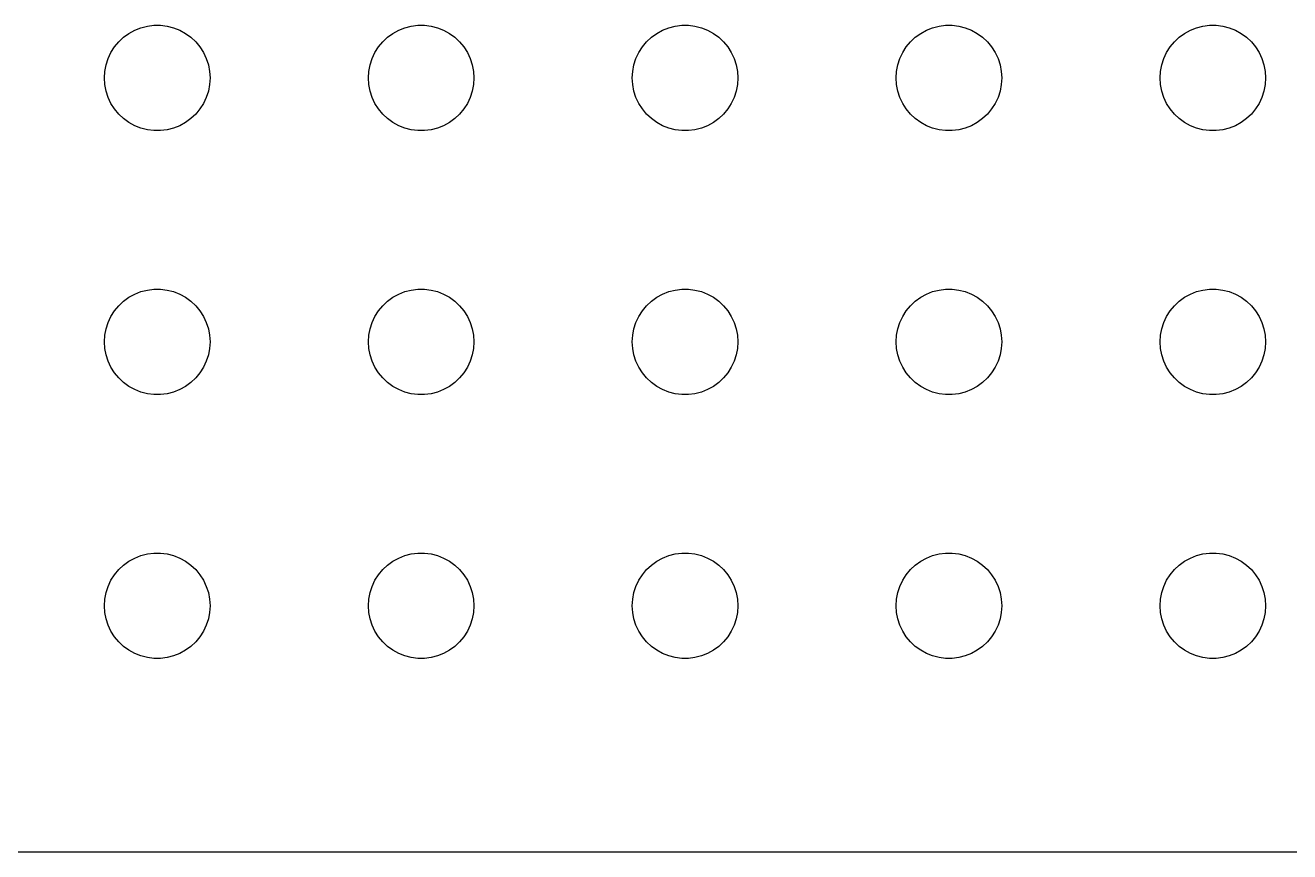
# Model space of a CAD drawing. Header units: metres. Extents: x -134 to 134, y 176 to 394.
# Drawn here: x -3.75 to 32.18, y 176.01 to 199.5 of the extents above; entities that cross this region are included whole.
import ezdxf

# ---------------------------------------------------------------- set-up
doc = ezdxf.new("R2010")
doc.units = ezdxf.units.M

msp = doc.modelspace()

# ---------------------------------------------------------------- linework, layer by layer
for p, q in [((-0.46352, 199.427), (-0.28107, 199.473)), ((-0.28107, 199.473), (-0.09418, 199.497)), ((-0.09418, 199.497), (0.09418, 199.497)), ((0.09418, 199.497), (0.28107, 199.473)), ((0.28107, 199.473), (0.46352, 199.427)), ((7.03647, 199.427), (7.21892, 199.473)), ((7.21892, 199.473), (7.40581, 199.497)), ((7.40581, 199.497), (7.59418, 199.497)), ((7.59418, 199.497), (7.78107, 199.473)), ((7.78107, 199.473), (7.96352, 199.427)), ((14.5365, 199.427), (14.7189, 199.473)), ((14.7189, 199.473), (14.9058, 199.497)), ((14.9058, 199.497), (15.0942, 199.497)), ((15.0942, 199.497), (15.2811, 199.473)), ((15.2811, 199.473), (15.4635, 199.427)), ((22.0365, 199.427), (22.2189, 199.473)), ((22.2189, 199.473), (22.4058, 199.497)), ((22.4058, 199.497), (22.5942, 199.497)), ((22.5942, 199.497), (22.7811, 199.473)), ((22.7811, 199.473), (22.9635, 199.427)), ((29.5365, 199.427), (29.7189, 199.473)), ((29.7189, 199.473), (29.9058, 199.497)), ((29.9058, 199.497), (30.0942, 199.497)), ((30.0942, 199.497), (30.2811, 199.473)), ((30.2811, 199.473), (30.4635, 199.427)), ((-1.09344, 199.027), (-0.95613, 199.156)), ((-0.95613, 199.156), (-0.80373, 199.266)), ((-0.80373, 199.266), (-0.63866, 199.357)), ((-0.63866, 199.357), (-0.46352, 199.427)), ((0.46352, 199.427), (0.63866, 199.357)), ((0.63866, 199.357), (0.80373, 199.266)), ((0.80373, 199.266), (0.95613, 199.156)), ((0.95613, 199.156), (1.09344, 199.027)), ((6.40654, 199.027), (6.54385, 199.156)), ((6.54385, 199.156), (6.69626, 199.266)), ((6.69626, 199.266), (6.86133, 199.357)), ((6.86133, 199.357), (7.03647, 199.427)), ((7.96352, 199.427), (8.13866, 199.357)), ((8.13866, 199.357), (8.30373, 199.266)), ((8.30373, 199.266), (8.45613, 199.156)), ((8.45613, 199.156), (8.59344, 199.027)), ((13.9065, 199.027), (14.0439, 199.156)), ((14.0439, 199.156), (14.1963, 199.266)), ((14.1963, 199.266), (14.3613, 199.357)), ((14.3613, 199.357), (14.5365, 199.427)), ((15.4635, 199.427), (15.6387, 199.357)), ((15.6387, 199.357), (15.8037, 199.266)), ((15.8037, 199.266), (15.9561, 199.156)), ((15.9561, 199.156), (16.0934, 199.027)), ((21.4065, 199.027), (21.5439, 199.156)), ((21.5439, 199.156), (21.6963, 199.266)), ((21.6963, 199.266), (21.8613, 199.357)), ((21.8613, 199.357), (22.0365, 199.427)), ((22.9635, 199.427), (23.1387, 199.357)), ((23.1387, 199.357), (23.3037, 199.266)), ((23.3037, 199.266), (23.4561, 199.156)), ((23.4561, 199.156), (23.5934, 199.027)), ((28.9065, 199.027), (29.0439, 199.156)), ((29.0439, 199.156), (29.1963, 199.266)), ((29.1963, 199.266), (29.3613, 199.357)), ((29.3613, 199.357), (29.5365, 199.427)), ((30.4635, 199.427), (30.6387, 199.357)), ((30.6387, 199.357), (30.8037, 199.266)), ((30.8037, 199.266), (30.9561, 199.156)), ((30.9561, 199.156), (31.0934, 199.027)), ((-1.39465, 198.552), (-1.31445, 198.723)), ((-1.31445, 198.723), (-1.21352, 198.882)), ((-1.21352, 198.882), (-1.09344, 199.027)), ((1.09344, 199.027), (1.21352, 198.882)), ((1.21352, 198.882), (1.31445, 198.723)), ((1.31445, 198.723), (1.39465, 198.552)), ((6.10533, 198.552), (6.18553, 198.723)), ((6.18553, 198.723), (6.28647, 198.882)), ((6.28647, 198.882), (6.40654, 199.027)), ((8.59344, 199.027), (8.71352, 198.882)), ((8.71352, 198.882), (8.81445, 198.723)), ((8.81445, 198.723), (8.89465, 198.552)), ((13.6053, 198.552), (13.6855, 198.723)), ((13.6855, 198.723), (13.7865, 198.882)), ((13.7865, 198.882), (13.9065, 199.027)), ((16.0934, 199.027), (16.2135, 198.882)), ((16.2135, 198.882), (16.3145, 198.723)), ((16.3145, 198.723), (16.3947, 198.552)), ((21.1053, 198.552), (21.1855, 198.723)), ((21.1855, 198.723), (21.2865, 198.882)), ((21.2865, 198.882), (21.4065, 199.027)), ((23.5934, 199.027), (23.7135, 198.882)), ((23.7135, 198.882), (23.8145, 198.723)), ((23.8145, 198.723), (23.8947, 198.552)), ((28.6053, 198.552), (28.6855, 198.723)), ((28.6855, 198.723), (28.7865, 198.882)), ((28.7865, 198.882), (28.9065, 199.027)), ((31.0934, 199.027), (31.2135, 198.882)), ((31.2135, 198.882), (31.3145, 198.723)), ((31.3145, 198.723), (31.3947, 198.552)), ((-1.48816, 198.188), (-1.45287, 198.373)), ((-1.45287, 198.373), (-1.39465, 198.552)), ((1.39465, 198.552), (1.45287, 198.373)), ((1.45287, 198.373), (1.48816, 198.188)), ((6.01183, 198.188), (6.04712, 198.373)), ((6.04712, 198.373), (6.10533, 198.552)), ((8.89465, 198.552), (8.95287, 198.373)), ((8.95287, 198.373), (8.98816, 198.188)), ((13.5118, 198.188), (13.5471, 198.373)), ((13.5471, 198.373), (13.6053, 198.552)), ((16.3947, 198.552), (16.4529, 198.373)), ((16.4529, 198.373), (16.4882, 198.188)), ((21.0118, 198.188), (21.0471, 198.373)), ((21.0471, 198.373), (21.1053, 198.552)), ((23.8947, 198.552), (23.9529, 198.373)), ((23.9529, 198.373), (23.9882, 198.188)), ((28.5118, 198.188), (28.5471, 198.373)), ((28.5471, 198.373), (28.6053, 198.552)), ((31.3947, 198.552), (31.4529, 198.373)), ((31.4529, 198.373), (31.4882, 198.188)), ((-1.5, 198), (-1.48816, 198.188)), ((-1.48816, 197.812), (-1.5, 198)), ((1.48816, 198.188), (1.5, 198)), ((1.5, 198), (1.48816, 197.812)), ((6, 198), (6.01183, 198.188)), ((6.01183, 197.812), (6, 198)), ((8.98816, 198.188), (9, 198)), ((9, 198), (8.98816, 197.812)), ((13.5, 198), (13.5118, 198.188)), ((13.5118, 197.812), (13.5, 198)), ((16.4882, 198.188), (16.5, 198)), ((16.5, 198), (16.4882, 197.812)), ((21, 198), (21.0118, 198.188)), ((21.0118, 197.812), (21, 198)), ((23.9882, 198.188), (24, 198)), ((24, 198), (23.9882, 197.812)), ((28.5, 198), (28.5118, 198.188)), ((28.5118, 197.812), (28.5, 198)), ((31.4882, 198.188), (31.5, 198)), ((31.5, 198), (31.4882, 197.812)), ((-1.45287, 197.627), (-1.48816, 197.812)), ((1.48816, 197.812), (1.45287, 197.627)), ((6.04712, 197.627), (6.01183, 197.812)), ((8.98816, 197.812), (8.95287, 197.627)), ((13.5471, 197.627), (13.5118, 197.812)), ((16.4882, 197.812), (16.4529, 197.627)), ((21.0471, 197.627), (21.0118, 197.812)), ((23.9882, 197.812), (23.9529, 197.627)), ((28.5471, 197.627), (28.5118, 197.812)), ((31.4882, 197.812), (31.4529, 197.627)), ((-1.39465, 197.448), (-1.45287, 197.627)), ((-1.31445, 197.277), (-1.39465, 197.448)), ((-1.21352, 197.118), (-1.31445, 197.277)), ((1.31445, 197.277), (1.21352, 197.118)), ((1.39465, 197.448), (1.31445, 197.277)), ((1.45287, 197.627), (1.39465, 197.448)), ((6.10533, 197.448), (6.04712, 197.627)), ((6.18553, 197.277), (6.10533, 197.448)), ((6.28647, 197.118), (6.18553, 197.277)), ((8.81445, 197.277), (8.71352, 197.118)), ((8.89465, 197.448), (8.81445, 197.277)), ((8.95287, 197.627), (8.89465, 197.448)), ((13.6053, 197.448), (13.5471, 197.627)), ((13.6855, 197.277), (13.6053, 197.448)), ((13.7865, 197.118), (13.6855, 197.277)), ((16.3145, 197.277), (16.2135, 197.118)), ((16.3947, 197.448), (16.3145, 197.277)), ((16.4529, 197.627), (16.3947, 197.448)), ((21.1053, 197.448), (21.0471, 197.627)), ((21.1855, 197.277), (21.1053, 197.448)), ((21.2865, 197.118), (21.1855, 197.277)), ((23.8145, 197.277), (23.7135, 197.118)), ((23.8947, 197.448), (23.8145, 197.277)), ((23.9529, 197.627), (23.8947, 197.448)), ((28.6053, 197.448), (28.5471, 197.627)), ((28.6855, 197.277), (28.6053, 197.448)), ((28.7865, 197.118), (28.6855, 197.277)), ((31.3145, 197.277), (31.2135, 197.118)), ((31.3947, 197.448), (31.3145, 197.277)), ((31.4529, 197.627), (31.3947, 197.448)), ((-1.09344, 196.973), (-1.21352, 197.118)), ((-0.95613, 196.844), (-1.09344, 196.973)), ((1.09344, 196.973), (0.95613, 196.844)), ((1.21352, 197.118), (1.09344, 196.973)), ((6.40654, 196.973), (6.28647, 197.118)), ((6.54385, 196.844), (6.40654, 196.973)), ((8.59344, 196.973), (8.45613, 196.844)), ((8.71352, 197.118), (8.59344, 196.973)), ((13.9065, 196.973), (13.7865, 197.118)), ((14.0439, 196.844), (13.9065, 196.973)), ((16.0934, 196.973), (15.9561, 196.844)), ((16.2135, 197.118), (16.0934, 196.973)), ((21.4065, 196.973), (21.2865, 197.118)), ((21.5439, 196.844), (21.4065, 196.973)), ((23.5934, 196.973), (23.4561, 196.844)), ((23.7135, 197.118), (23.5934, 196.973)), ((28.9065, 196.973), (28.7865, 197.118)), ((29.0439, 196.844), (28.9065, 196.973)), ((31.0934, 196.973), (30.9561, 196.844)), ((31.2135, 197.118), (31.0934, 196.973)), ((-0.80373, 196.734), (-0.95613, 196.844)), ((-0.63866, 196.643), (-0.80373, 196.734)), ((-0.46352, 196.573), (-0.63866, 196.643)), ((-0.28107, 196.527), (-0.46352, 196.573)), ((0.46352, 196.573), (0.28107, 196.527)), ((0.63866, 196.643), (0.46352, 196.573)), ((0.80373, 196.734), (0.63866, 196.643)), ((0.95613, 196.844), (0.80373, 196.734)), ((6.69626, 196.734), (6.54385, 196.844)), ((6.86133, 196.643), (6.69626, 196.734)), ((7.03647, 196.573), (6.86133, 196.643)), ((7.21892, 196.527), (7.03647, 196.573)), ((7.96352, 196.573), (7.78107, 196.527)), ((8.13866, 196.643), (7.96352, 196.573)), ((8.30373, 196.734), (8.13866, 196.643)), ((8.45613, 196.844), (8.30373, 196.734)), ((14.1963, 196.734), (14.0439, 196.844)), ((14.3613, 196.643), (14.1963, 196.734)), ((14.5365, 196.573), (14.3613, 196.643)), ((14.7189, 196.527), (14.5365, 196.573)), ((15.4635, 196.573), (15.2811, 196.527)), ((15.6387, 196.643), (15.4635, 196.573)), ((15.8037, 196.734), (15.6387, 196.643)), ((15.9561, 196.844), (15.8037, 196.734)), ((21.6963, 196.734), (21.5439, 196.844)), ((21.8613, 196.643), (21.6963, 196.734)), ((22.0365, 196.573), (21.8613, 196.643)), ((22.2189, 196.527), (22.0365, 196.573)), ((22.9635, 196.573), (22.7811, 196.527)), ((23.1387, 196.643), (22.9635, 196.573)), ((23.3037, 196.734), (23.1387, 196.643)), ((23.4561, 196.844), (23.3037, 196.734)), ((29.1963, 196.734), (29.0439, 196.844)), ((29.3613, 196.643), (29.1963, 196.734)), ((29.5365, 196.573), (29.3613, 196.643)), ((29.7189, 196.527), (29.5365, 196.573)), ((30.4635, 196.573), (30.2811, 196.527)), ((30.6387, 196.643), (30.4635, 196.573)), ((30.8037, 196.734), (30.6387, 196.643)), ((30.9561, 196.844), (30.8037, 196.734)), ((-0.09418, 196.503), (-0.28107, 196.527)), ((0.09418, 196.503), (-0.09418, 196.503)), ((0.28107, 196.527), (0.09418, 196.503)), ((7.40581, 196.503), (7.21892, 196.527)), ((7.59418, 196.503), (7.40581, 196.503)), ((7.78107, 196.527), (7.59418, 196.503)), ((14.9058, 196.503), (14.7189, 196.527)), ((15.0942, 196.503), (14.9058, 196.503)), ((15.2811, 196.527), (15.0942, 196.503)), ((22.4058, 196.503), (22.2189, 196.527)), ((22.5942, 196.503), (22.4058, 196.503)), ((22.7811, 196.527), (22.5942, 196.503)), ((29.9058, 196.503), (29.7189, 196.527)), ((30.0942, 196.503), (29.9058, 196.503)), ((30.2811, 196.527), (30.0942, 196.503)), ((-0.63866, 191.857), (-0.46352, 191.927)), ((-0.46352, 191.927), (-0.28107, 191.973)), ((-0.28107, 191.973), (-0.09418, 191.997)), ((-0.09418, 191.997), (0.09418, 191.997)), ((0.09418, 191.997), (0.28107, 191.973)), ((0.28107, 191.973), (0.46352, 191.927)), ((0.46352, 191.927), (0.63866, 191.857)), ((6.86133, 191.857), (7.03647, 191.927)), ((7.03647, 191.927), (7.21892, 191.973)), ((7.21892, 191.973), (7.40581, 191.997)), ((7.40581, 191.997), (7.59418, 191.997)), ((7.59418, 191.997), (7.78107, 191.973)), ((7.78107, 191.973), (7.96352, 191.927)), ((7.96352, 191.927), (8.13866, 191.857)), ((14.3613, 191.857), (14.5365, 191.927)), ((14.5365, 191.927), (14.7189, 191.973)), ((14.7189, 191.973), (14.9058, 191.997)), ((14.9058, 191.997), (15.0942, 191.997)), ((15.0942, 191.997), (15.2811, 191.973)), ((15.2811, 191.973), (15.4635, 191.927)), ((15.4635, 191.927), (15.6387, 191.857)), ((21.8613, 191.857), (22.0365, 191.927)), ((22.0365, 191.927), (22.2189, 191.973)), ((22.2189, 191.973), (22.4058, 191.997)), ((22.4058, 191.997), (22.5942, 191.997)), ((22.5942, 191.997), (22.7811, 191.973)), ((22.7811, 191.973), (22.9635, 191.927)), ((22.9635, 191.927), (23.1387, 191.857)), ((29.3613, 191.857), (29.5365, 191.927)), ((29.5365, 191.927), (29.7189, 191.973)), ((29.7189, 191.973), (29.9058, 191.997)), ((29.9058, 191.997), (30.0942, 191.997)), ((30.0942, 191.997), (30.2811, 191.973)), ((30.2811, 191.973), (30.4635, 191.927)), ((30.4635, 191.927), (30.6387, 191.857)), ((-1.21352, 191.382), (-1.09344, 191.527)), ((-1.09344, 191.527), (-0.95613, 191.656)), ((-0.95613, 191.656), (-0.80373, 191.766)), ((-0.80373, 191.766), (-0.63866, 191.857)), ((0.63866, 191.857), (0.80373, 191.766)), ((0.80373, 191.766), (0.95613, 191.656)), ((0.95613, 191.656), (1.09344, 191.527)), ((1.09344, 191.527), (1.21352, 191.382)), ((6.28647, 191.382), (6.40654, 191.527)), ((6.40654, 191.527), (6.54385, 191.656)), ((6.54385, 191.656), (6.69626, 191.766)), ((6.69626, 191.766), (6.86133, 191.857)), ((8.13866, 191.857), (8.30373, 191.766)), ((8.30373, 191.766), (8.45613, 191.656)), ((8.45613, 191.656), (8.59344, 191.527)), ((8.59344, 191.527), (8.71352, 191.382)), ((13.7865, 191.382), (13.9065, 191.527)), ((13.9065, 191.527), (14.0439, 191.656)), ((14.0439, 191.656), (14.1963, 191.766)), ((14.1963, 191.766), (14.3613, 191.857)), ((15.6387, 191.857), (15.8037, 191.766)), ((15.8037, 191.766), (15.9561, 191.656)), ((15.9561, 191.656), (16.0934, 191.527)), ((16.0934, 191.527), (16.2135, 191.382)), ((21.2865, 191.382), (21.4065, 191.527)), ((21.4065, 191.527), (21.5439, 191.656)), ((21.5439, 191.656), (21.6963, 191.766)), ((21.6963, 191.766), (21.8613, 191.857)), ((23.1387, 191.857), (23.3037, 191.766)), ((23.3037, 191.766), (23.4561, 191.656)), ((23.4561, 191.656), (23.5934, 191.527)), ((23.5934, 191.527), (23.7135, 191.382)), ((28.7865, 191.382), (28.9065, 191.527)), ((28.9065, 191.527), (29.0439, 191.656)), ((29.0439, 191.656), (29.1963, 191.766)), ((29.1963, 191.766), (29.3613, 191.857)), ((30.6387, 191.857), (30.8037, 191.766)), ((30.8037, 191.766), (30.9561, 191.656)), ((30.9561, 191.656), (31.0934, 191.527)), ((31.0934, 191.527), (31.2135, 191.382)), ((-1.39465, 191.052), (-1.31445, 191.223)), ((-1.31445, 191.223), (-1.21352, 191.382)), ((1.21352, 191.382), (1.31445, 191.223)), ((1.31445, 191.223), (1.39465, 191.052)), ((6.10533, 191.052), (6.18553, 191.223)), ((6.18553, 191.223), (6.28647, 191.382)), ((8.71352, 191.382), (8.81445, 191.223)), ((8.81445, 191.223), (8.89465, 191.052)), ((13.6053, 191.052), (13.6855, 191.223)), ((13.6855, 191.223), (13.7865, 191.382)), ((16.2135, 191.382), (16.3145, 191.223)), ((16.3145, 191.223), (16.3947, 191.052)), ((21.1053, 191.052), (21.1855, 191.223)), ((21.1855, 191.223), (21.2865, 191.382)), ((23.7135, 191.382), (23.8145, 191.223)), ((23.8145, 191.223), (23.8947, 191.052)), ((28.6053, 191.052), (28.6855, 191.223)), ((28.6855, 191.223), (28.7865, 191.382)), ((31.2135, 191.382), (31.3145, 191.223)), ((31.3145, 191.223), (31.3947, 191.052)), ((-1.48816, 190.688), (-1.45287, 190.873)), ((-1.45287, 190.873), (-1.39465, 191.052)), ((1.39465, 191.052), (1.45287, 190.873)), ((1.45287, 190.873), (1.48816, 190.688)), ((6.01183, 190.688), (6.04712, 190.873)), ((6.04712, 190.873), (6.10533, 191.052)), ((8.89465, 191.052), (8.95287, 190.873)), ((8.95287, 190.873), (8.98816, 190.688)), ((13.5118, 190.688), (13.5471, 190.873)), ((13.5471, 190.873), (13.6053, 191.052)), ((16.3947, 191.052), (16.4529, 190.873)), ((16.4529, 190.873), (16.4882, 190.688)), ((21.0118, 190.688), (21.0471, 190.873)), ((21.0471, 190.873), (21.1053, 191.052)), ((23.8947, 191.052), (23.9529, 190.873)), ((23.9529, 190.873), (23.9882, 190.688)), ((28.5118, 190.688), (28.5471, 190.873)), ((28.5471, 190.873), (28.6053, 191.052)), ((31.3947, 191.052), (31.4529, 190.873)), ((31.4529, 190.873), (31.4882, 190.688)), ((-1.5, 190.5), (-1.48816, 190.688)), ((-1.48816, 190.312), (-1.5, 190.5)), ((1.48816, 190.688), (1.5, 190.5)), ((1.5, 190.5), (1.48816, 190.312)), ((6, 190.5), (6.01183, 190.688)), ((6.01183, 190.312), (6, 190.5)), ((8.98816, 190.688), (9, 190.5)), ((9, 190.5), (8.98816, 190.312)), ((13.5, 190.5), (13.5118, 190.688)), ((13.5118, 190.312), (13.5, 190.5)), ((16.4882, 190.688), (16.5, 190.5)), ((16.5, 190.5), (16.4882, 190.312)), ((21, 190.5), (21.0118, 190.688)), ((21.0118, 190.312), (21, 190.5)), ((23.9882, 190.688), (24, 190.5)), ((24, 190.5), (23.9882, 190.312)), ((28.5, 190.5), (28.5118, 190.688)), ((28.5118, 190.312), (28.5, 190.5)), ((31.4882, 190.688), (31.5, 190.5)), ((31.5, 190.5), (31.4882, 190.312)), ((-1.45287, 190.127), (-1.48816, 190.312)), ((-1.39465, 189.948), (-1.45287, 190.127)), ((1.45287, 190.127), (1.39465, 189.948)), ((1.48816, 190.312), (1.45287, 190.127)), ((6.04712, 190.127), (6.01183, 190.312)), ((6.10533, 189.948), (6.04712, 190.127)), ((8.95287, 190.127), (8.89465, 189.948)), ((8.98816, 190.312), (8.95287, 190.127)), ((13.5471, 190.127), (13.5118, 190.312)), ((13.6053, 189.948), (13.5471, 190.127)), ((16.4529, 190.127), (16.3947, 189.948)), ((16.4882, 190.312), (16.4529, 190.127)), ((21.0471, 190.127), (21.0118, 190.312)), ((21.1053, 189.948), (21.0471, 190.127)), ((23.9529, 190.127), (23.8947, 189.948)), ((23.9882, 190.312), (23.9529, 190.127)), ((28.5471, 190.127), (28.5118, 190.312)), ((28.6053, 189.948), (28.5471, 190.127)), ((31.4529, 190.127), (31.3947, 189.948)), ((31.4882, 190.312), (31.4529, 190.127)), ((-1.31445, 189.777), (-1.39465, 189.948)), ((-1.21352, 189.618), (-1.31445, 189.777)), ((1.31445, 189.777), (1.21352, 189.618)), ((1.39465, 189.948), (1.31445, 189.777)), ((6.18553, 189.777), (6.10533, 189.948)), ((6.28647, 189.618), (6.18553, 189.777)), ((8.81445, 189.777), (8.71352, 189.618)), ((8.89465, 189.948), (8.81445, 189.777)), ((13.6855, 189.777), (13.6053, 189.948)), ((13.7865, 189.618), (13.6855, 189.777)), ((16.3145, 189.777), (16.2135, 189.618)), ((16.3947, 189.948), (16.3145, 189.777)), ((21.1855, 189.777), (21.1053, 189.948)), ((21.2865, 189.618), (21.1855, 189.777)), ((23.8145, 189.777), (23.7135, 189.618)), ((23.8947, 189.948), (23.8145, 189.777)), ((28.6855, 189.777), (28.6053, 189.948)), ((28.7865, 189.618), (28.6855, 189.777)), ((31.3145, 189.777), (31.2135, 189.618)), ((31.3947, 189.948), (31.3145, 189.777)), ((-1.09344, 189.473), (-1.21352, 189.618)), ((-0.95613, 189.344), (-1.09344, 189.473)), ((1.09344, 189.473), (0.95613, 189.344)), ((1.21352, 189.618), (1.09344, 189.473)), ((6.40654, 189.473), (6.28647, 189.618)), ((6.54385, 189.344), (6.40654, 189.473)), ((8.59344, 189.473), (8.45613, 189.344)), ((8.71352, 189.618), (8.59344, 189.473)), ((13.9065, 189.473), (13.7865, 189.618)), ((14.0439, 189.344), (13.9065, 189.473)), ((16.0934, 189.473), (15.9561, 189.344)), ((16.2135, 189.618), (16.0934, 189.473)), ((21.4065, 189.473), (21.2865, 189.618)), ((21.5439, 189.344), (21.4065, 189.473)), ((23.5934, 189.473), (23.4561, 189.344)), ((23.7135, 189.618), (23.5934, 189.473)), ((28.9065, 189.473), (28.7865, 189.618)), ((29.0439, 189.344), (28.9065, 189.473)), ((31.0934, 189.473), (30.9561, 189.344)), ((31.2135, 189.618), (31.0934, 189.473)), ((-0.80373, 189.234), (-0.95613, 189.344)), ((-0.63866, 189.143), (-0.80373, 189.234)), ((-0.46352, 189.073), (-0.63866, 189.143)), ((-0.28107, 189.027), (-0.46352, 189.073)), ((-0.09418, 189.003), (-0.28107, 189.027)), ((0.28107, 189.027), (0.09418, 189.003)), ((0.46352, 189.073), (0.28107, 189.027)), ((0.63866, 189.143), (0.46352, 189.073)), ((0.80373, 189.234), (0.63866, 189.143)), ((0.95613, 189.344), (0.80373, 189.234)), ((6.69626, 189.234), (6.54385, 189.344)), ((6.86133, 189.143), (6.69626, 189.234)), ((7.03647, 189.073), (6.86133, 189.143)), ((7.21892, 189.027), (7.03647, 189.073)), ((7.40581, 189.003), (7.21892, 189.027)), ((7.78107, 189.027), (7.59418, 189.003)), ((7.96352, 189.073), (7.78107, 189.027)), ((8.13866, 189.143), (7.96352, 189.073)), ((8.30373, 189.234), (8.13866, 189.143)), ((8.45613, 189.344), (8.30373, 189.234)), ((14.1963, 189.234), (14.0439, 189.344)), ((14.3613, 189.143), (14.1963, 189.234)), ((14.5365, 189.073), (14.3613, 189.143)), ((14.7189, 189.027), (14.5365, 189.073)), ((14.9058, 189.003), (14.7189, 189.027)), ((15.2811, 189.027), (15.0942, 189.003)), ((15.4635, 189.073), (15.2811, 189.027)), ((15.6387, 189.143), (15.4635, 189.073)), ((15.8037, 189.234), (15.6387, 189.143)), ((15.9561, 189.344), (15.8037, 189.234)), ((21.6963, 189.234), (21.5439, 189.344)), ((21.8613, 189.143), (21.6963, 189.234)), ((22.0365, 189.073), (21.8613, 189.143)), ((22.2189, 189.027), (22.0365, 189.073)), ((22.4058, 189.003), (22.2189, 189.027)), ((22.7811, 189.027), (22.5942, 189.003)), ((22.9635, 189.073), (22.7811, 189.027)), ((23.1387, 189.143), (22.9635, 189.073)), ((23.3037, 189.234), (23.1387, 189.143)), ((23.4561, 189.344), (23.3037, 189.234)), ((29.1963, 189.234), (29.0439, 189.344)), ((29.3613, 189.143), (29.1963, 189.234)), ((29.5365, 189.073), (29.3613, 189.143)), ((29.7189, 189.027), (29.5365, 189.073)), ((29.9058, 189.003), (29.7189, 189.027)), ((30.2811, 189.027), (30.0942, 189.003)), ((30.4635, 189.073), (30.2811, 189.027)), ((30.6387, 189.143), (30.4635, 189.073)), ((30.8037, 189.234), (30.6387, 189.143)), ((30.9561, 189.344), (30.8037, 189.234)), ((0.09418, 189.003), (-0.09418, 189.003)), ((7.59418, 189.003), (7.40581, 189.003)), ((15.0942, 189.003), (14.9058, 189.003)), ((22.5942, 189.003), (22.4058, 189.003)), ((30.0942, 189.003), (29.9058, 189.003)), ((-0.80373, 184.266), (-0.63866, 184.357)), ((-0.63866, 184.357), (-0.46352, 184.427)), ((-0.46352, 184.427), (-0.28107, 184.473)), ((-0.28107, 184.473), (-0.09418, 184.497)), ((-0.09418, 184.497), (0.09418, 184.497)), ((0.09418, 184.497), (0.28107, 184.473)), ((0.28107, 184.473), (0.46352, 184.427)), ((0.46352, 184.427), (0.63866, 184.357)), ((0.63866, 184.357), (0.80373, 184.266)), ((6.69626, 184.266), (6.86133, 184.357)), ((6.86133, 184.357), (7.03647, 184.427)), ((7.03647, 184.427), (7.21892, 184.473)), ((7.21892, 184.473), (7.40581, 184.497)), ((7.40581, 184.497), (7.59418, 184.497)), ((7.59418, 184.497), (7.78107, 184.473)), ((7.78107, 184.473), (7.96352, 184.427)), ((7.96352, 184.427), (8.13866, 184.357)), ((8.13866, 184.357), (8.30373, 184.266)), ((14.1963, 184.266), (14.3613, 184.357)), ((14.3613, 184.357), (14.5365, 184.427)), ((14.5365, 184.427), (14.7189, 184.473)), ((14.7189, 184.473), (14.9058, 184.497)), ((14.9058, 184.497), (15.0942, 184.497)), ((15.0942, 184.497), (15.2811, 184.473)), ((15.2811, 184.473), (15.4635, 184.427)), ((15.4635, 184.427), (15.6387, 184.357)), ((15.6387, 184.357), (15.8037, 184.266)), ((21.6963, 184.266), (21.8613, 184.357)), ((21.8613, 184.357), (22.0365, 184.427)), ((22.0365, 184.427), (22.2189, 184.473)), ((22.2189, 184.473), (22.4058, 184.497)), ((22.4058, 184.497), (22.5942, 184.497)), ((22.5942, 184.497), (22.7811, 184.473)), ((22.7811, 184.473), (22.9635, 184.427)), ((22.9635, 184.427), (23.1387, 184.357)), ((23.1387, 184.357), (23.3037, 184.266)), ((29.1963, 184.266), (29.3613, 184.357)), ((29.3613, 184.357), (29.5365, 184.427)), ((29.5365, 184.427), (29.7189, 184.473)), ((29.7189, 184.473), (29.9058, 184.497)), ((29.9058, 184.497), (30.0942, 184.497)), ((30.0942, 184.497), (30.2811, 184.473)), ((30.2811, 184.473), (30.4635, 184.427)), ((30.4635, 184.427), (30.6387, 184.357)), ((30.6387, 184.357), (30.8037, 184.266)), ((-1.21352, 183.882), (-1.09344, 184.027)), ((-1.09344, 184.027), (-0.95613, 184.156)), ((-0.95613, 184.156), (-0.80373, 184.266)), ((0.80373, 184.266), (0.95613, 184.156)), ((0.95613, 184.156), (1.09344, 184.027)), ((1.09344, 184.027), (1.21352, 183.882)), ((6.28647, 183.882), (6.40654, 184.027)), ((6.40654, 184.027), (6.54385, 184.156)), ((6.54385, 184.156), (6.69626, 184.266)), ((8.30373, 184.266), (8.45613, 184.156)), ((8.45613, 184.156), (8.59344, 184.027)), ((8.59344, 184.027), (8.71352, 183.882)), ((13.7865, 183.882), (13.9065, 184.027)), ((13.9065, 184.027), (14.0439, 184.156)), ((14.0439, 184.156), (14.1963, 184.266)), ((15.8037, 184.266), (15.9561, 184.156)), ((15.9561, 184.156), (16.0934, 184.027)), ((16.0934, 184.027), (16.2135, 183.882)), ((21.2865, 183.882), (21.4065, 184.027)), ((21.4065, 184.027), (21.5439, 184.156)), ((21.5439, 184.156), (21.6963, 184.266)), ((23.3037, 184.266), (23.4561, 184.156)), ((23.4561, 184.156), (23.5934, 184.027)), ((23.5934, 184.027), (23.7135, 183.882)), ((28.7865, 183.882), (28.9065, 184.027)), ((28.9065, 184.027), (29.0439, 184.156)), ((29.0439, 184.156), (29.1963, 184.266)), ((30.8037, 184.266), (30.9561, 184.156)), ((30.9561, 184.156), (31.0934, 184.027)), ((31.0934, 184.027), (31.2135, 183.882)), ((-1.39465, 183.552), (-1.31445, 183.723)), ((-1.31445, 183.723), (-1.21352, 183.882)), ((1.21352, 183.882), (1.31445, 183.723)), ((1.31445, 183.723), (1.39465, 183.552)), ((6.10533, 183.552), (6.18553, 183.723)), ((6.18553, 183.723), (6.28647, 183.882)), ((8.71352, 183.882), (8.81445, 183.723)), ((8.81445, 183.723), (8.89465, 183.552)), ((13.6053, 183.552), (13.6855, 183.723)), ((13.6855, 183.723), (13.7865, 183.882)), ((16.2135, 183.882), (16.3145, 183.723)), ((16.3145, 183.723), (16.3947, 183.552)), ((21.1053, 183.552), (21.1855, 183.723)), ((21.1855, 183.723), (21.2865, 183.882)), ((23.7135, 183.882), (23.8145, 183.723)), ((23.8145, 183.723), (23.8947, 183.552)), ((28.6053, 183.552), (28.6855, 183.723)), ((28.6855, 183.723), (28.7865, 183.882)), ((31.2135, 183.882), (31.3145, 183.723)), ((31.3145, 183.723), (31.3947, 183.552)), ((-1.48816, 183.188), (-1.45287, 183.373)), ((-1.45287, 183.373), (-1.39465, 183.552)), ((1.39465, 183.552), (1.45287, 183.373)), ((1.45287, 183.373), (1.48816, 183.188)), ((6.01183, 183.188), (6.04712, 183.373)), ((6.04712, 183.373), (6.10533, 183.552)), ((8.89465, 183.552), (8.95287, 183.373)), ((8.95287, 183.373), (8.98816, 183.188)), ((13.5118, 183.188), (13.5471, 183.373)), ((13.5471, 183.373), (13.6053, 183.552)), ((16.3947, 183.552), (16.4529, 183.373)), ((16.4529, 183.373), (16.4882, 183.188)), ((21.0118, 183.188), (21.0471, 183.373)), ((21.0471, 183.373), (21.1053, 183.552)), ((23.8947, 183.552), (23.9529, 183.373)), ((23.9529, 183.373), (23.9882, 183.188)), ((28.5118, 183.188), (28.5471, 183.373)), ((28.5471, 183.373), (28.6053, 183.552)), ((31.3947, 183.552), (31.4529, 183.373)), ((31.4529, 183.373), (31.4882, 183.188)), ((-1.5, 183), (-1.48816, 183.188)), ((-1.48816, 182.812), (-1.5, 183)), ((1.48816, 183.188), (1.5, 183)), ((1.5, 183), (1.48816, 182.812)), ((6, 183), (6.01183, 183.188)), ((6.01183, 182.812), (6, 183)), ((8.98816, 183.188), (9, 183)), ((9, 183), (8.98816, 182.812)), ((13.5, 183), (13.5118, 183.188)), ((13.5118, 182.812), (13.5, 183)), ((16.4882, 183.188), (16.5, 183)), ((16.5, 183), (16.4882, 182.812)), ((21, 183), (21.0118, 183.188)), ((21.0118, 182.812), (21, 183)), ((23.9882, 183.188), (24, 183)), ((24, 183), (23.9882, 182.812)), ((28.5, 183), (28.5118, 183.188)), ((28.5118, 182.812), (28.5, 183)), ((31.4882, 183.188), (31.5, 183)), ((31.5, 183), (31.4882, 182.812)), ((-1.45287, 182.627), (-1.48816, 182.812)), ((-1.39465, 182.448), (-1.45287, 182.627)), ((1.45287, 182.627), (1.39465, 182.448)), ((1.48816, 182.812), (1.45287, 182.627)), ((6.04712, 182.627), (6.01183, 182.812)), ((6.10533, 182.448), (6.04712, 182.627)), ((8.95287, 182.627), (8.89465, 182.448)), ((8.98816, 182.812), (8.95287, 182.627)), ((13.5471, 182.627), (13.5118, 182.812)), ((13.6053, 182.448), (13.5471, 182.627)), ((16.4529, 182.627), (16.3947, 182.448)), ((16.4882, 182.812), (16.4529, 182.627)), ((21.0471, 182.627), (21.0118, 182.812)), ((21.1053, 182.448), (21.0471, 182.627)), ((23.9529, 182.627), (23.8947, 182.448)), ((23.9882, 182.812), (23.9529, 182.627)), ((28.5471, 182.627), (28.5118, 182.812)), ((28.6053, 182.448), (28.5471, 182.627)), ((31.4529, 182.627), (31.3947, 182.448)), ((31.4882, 182.812), (31.4529, 182.627)), ((-1.31445, 182.277), (-1.39465, 182.448)), ((-1.21352, 182.118), (-1.31445, 182.277)), ((1.31445, 182.277), (1.21352, 182.118)), ((1.39465, 182.448), (1.31445, 182.277)), ((6.18553, 182.277), (6.10533, 182.448)), ((6.28647, 182.118), (6.18553, 182.277)), ((8.81445, 182.277), (8.71352, 182.118)), ((8.89465, 182.448), (8.81445, 182.277)), ((13.6855, 182.277), (13.6053, 182.448)), ((13.7865, 182.118), (13.6855, 182.277)), ((16.3145, 182.277), (16.2135, 182.118)), ((16.3947, 182.448), (16.3145, 182.277)), ((21.1855, 182.277), (21.1053, 182.448)), ((21.2865, 182.118), (21.1855, 182.277)), ((23.8145, 182.277), (23.7135, 182.118)), ((23.8947, 182.448), (23.8145, 182.277)), ((28.6855, 182.277), (28.6053, 182.448)), ((28.7865, 182.118), (28.6855, 182.277)), ((31.3145, 182.277), (31.2135, 182.118)), ((31.3947, 182.448), (31.3145, 182.277)), ((-1.09344, 181.973), (-1.21352, 182.118)), ((-0.95613, 181.844), (-1.09344, 181.973)), ((-0.80373, 181.734), (-0.95613, 181.844)), ((0.95613, 181.844), (0.80373, 181.734)), ((1.09344, 181.973), (0.95613, 181.844)), ((1.21352, 182.118), (1.09344, 181.973)), ((6.40654, 181.973), (6.28647, 182.118)), ((6.54385, 181.844), (6.40654, 181.973)), ((6.69626, 181.734), (6.54385, 181.844)), ((8.45613, 181.844), (8.30373, 181.734)), ((8.59344, 181.973), (8.45613, 181.844)), ((8.71352, 182.118), (8.59344, 181.973)), ((13.9065, 181.973), (13.7865, 182.118)), ((14.0439, 181.844), (13.9065, 181.973)), ((14.1963, 181.734), (14.0439, 181.844)), ((15.9561, 181.844), (15.8037, 181.734)), ((16.0934, 181.973), (15.9561, 181.844)), ((16.2135, 182.118), (16.0934, 181.973)), ((21.4065, 181.973), (21.2865, 182.118)), ((21.5439, 181.844), (21.4065, 181.973)), ((21.6963, 181.734), (21.5439, 181.844)), ((23.4561, 181.844), (23.3037, 181.734)), ((23.5934, 181.973), (23.4561, 181.844)), ((23.7135, 182.118), (23.5934, 181.973)), ((28.9065, 181.973), (28.7865, 182.118)), ((29.0439, 181.844), (28.9065, 181.973)), ((29.1963, 181.734), (29.0439, 181.844)), ((30.9561, 181.844), (30.8037, 181.734)), ((31.0934, 181.973), (30.9561, 181.844)), ((31.2135, 182.118), (31.0934, 181.973)), ((-0.63866, 181.643), (-0.80373, 181.734)), ((-0.46352, 181.573), (-0.63866, 181.643)), ((-0.28107, 181.527), (-0.46352, 181.573)), ((-0.09418, 181.503), (-0.28107, 181.527)), ((0.09418, 181.503), (-0.09418, 181.503)), ((0.28107, 181.527), (0.09418, 181.503)), ((0.46352, 181.573), (0.28107, 181.527)), ((0.63866, 181.643), (0.46352, 181.573)), ((0.80373, 181.734), (0.63866, 181.643)), ((6.86133, 181.643), (6.69626, 181.734)), ((7.03647, 181.573), (6.86133, 181.643)), ((7.21892, 181.527), (7.03647, 181.573)), ((7.40581, 181.503), (7.21892, 181.527)), ((7.59418, 181.503), (7.40581, 181.503)), ((7.78107, 181.527), (7.59418, 181.503)), ((7.96352, 181.573), (7.78107, 181.527)), ((8.13866, 181.643), (7.96352, 181.573)), ((8.30373, 181.734), (8.13866, 181.643)), ((14.3613, 181.643), (14.1963, 181.734)), ((14.5365, 181.573), (14.3613, 181.643)), ((14.7189, 181.527), (14.5365, 181.573)), ((14.9058, 181.503), (14.7189, 181.527)), ((15.0942, 181.503), (14.9058, 181.503)), ((15.2811, 181.527), (15.0942, 181.503)), ((15.4635, 181.573), (15.2811, 181.527)), ((15.6387, 181.643), (15.4635, 181.573)), ((15.8037, 181.734), (15.6387, 181.643)), ((21.8613, 181.643), (21.6963, 181.734)), ((22.0365, 181.573), (21.8613, 181.643)), ((22.2189, 181.527), (22.0365, 181.573)), ((22.4058, 181.503), (22.2189, 181.527)), ((22.5942, 181.503), (22.4058, 181.503)), ((22.7811, 181.527), (22.5942, 181.503)), ((22.9635, 181.573), (22.7811, 181.527)), ((23.1387, 181.643), (22.9635, 181.573)), ((23.3037, 181.734), (23.1387, 181.643)), ((29.3613, 181.643), (29.1963, 181.734)), ((29.5365, 181.573), (29.3613, 181.643)), ((29.7189, 181.527), (29.5365, 181.573)), ((29.9058, 181.503), (29.7189, 181.527)), ((30.0942, 181.503), (29.9058, 181.503)), ((30.2811, 181.527), (30.0942, 181.503)), ((30.4635, 181.573), (30.2811, 181.527)), ((30.6387, 181.643), (30.4635, 181.573)), ((30.8037, 181.734), (30.6387, 181.643)), ((-129.814, 176.01), (129.814, 176.01))]:
    msp.add_line(p, q)

doc.saveas('drawing.dxf')
